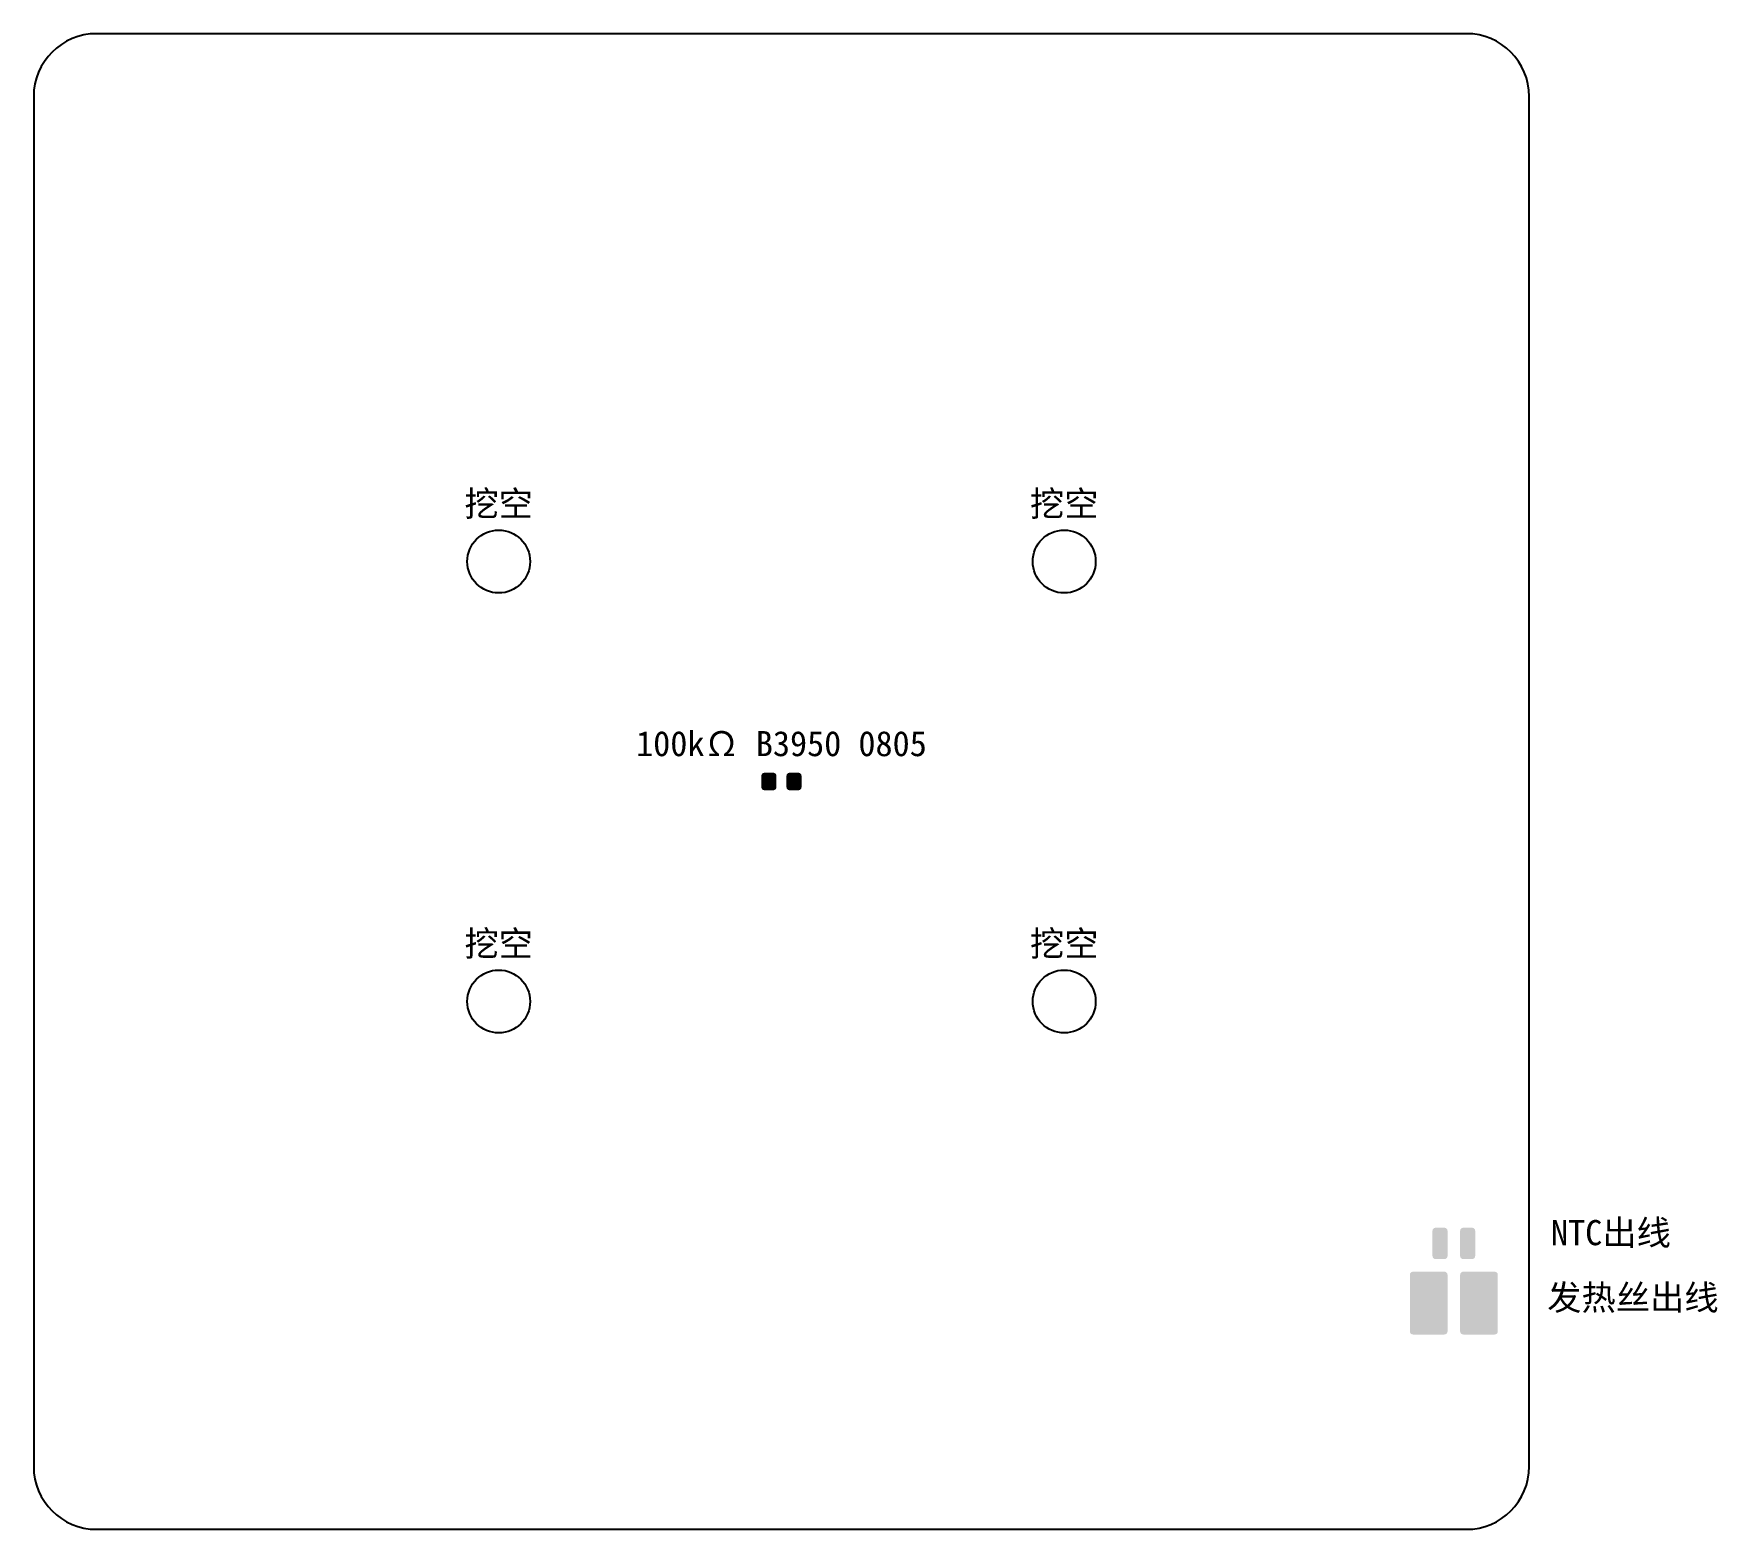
# Model space of a CAD drawing. Header units: millimetres. Extents: x -59 to 74, y -60 to 60.
import ezdxf

# ---------------------------------------------------------------- set-up
doc = ezdxf.new("R2010")
doc.units = ezdxf.units.MM
doc.layers.get('0').update_dxf_attribs({"lineweight": 25, "true_color": 0xffffff})
doc.layers.add('Pads', color=1, linetype='Continuous', lineweight=5, true_color=0xff0000)
doc.styles.add('textstyle0', font='')
doc.styles.add('textstyle1', font='')
doc.styles.add('textstyle2', font='')
doc.styles.add('textstyle3', font='')
doc.styles.add('textstyle4', font='')
doc.styles.add('textstyle5', font='')
doc.styles.add('textstyle6', font='')
doc.styles.get('textstyle0').set_extended_font_data('SimHei')
doc.styles.get('textstyle1').set_extended_font_data('SimHei')
doc.styles.get('textstyle2').set_extended_font_data('SimHei')
doc.styles.get('textstyle3').set_extended_font_data('SimHei')
doc.styles.get('textstyle4').set_extended_font_data('SimHei')
doc.styles.get('textstyle5').set_extended_font_data('SimHei')
doc.styles.get('textstyle6').set_extended_font_data('SimHei')

msp = doc.modelspace()

# ---------------------------------------------------------------- hatches: boundary and pattern name
at = {"layer": 'Pads'}
h = msp.add_hatch(color=256, dxfattribs=at)
edge = h.paths.add_edge_path()
edge.add_line((-0.65, 0.7), (-1.35, 0.7))
edge.add_arc((-1.35, 0.45), 0.25, 90, 180)
edge.add_line((-1.6, 0.45), (-1.6, -0.45))
edge.add_arc((-1.35, -0.45), 0.25, 180, 270)
edge.add_line((-1.35, -0.7), (-0.65, -0.7))
edge.add_arc((-0.65, -0.45), 0.25, 270, 360)
edge.add_line((-0.4, -0.45), (-0.4, 0.45))
edge.add_arc((-0.65, 0.45), 0.25, 360, 90)
h = msp.add_hatch(color=256, dxfattribs=at)
edge = h.paths.add_edge_path()
edge.add_line((0.65, 0.7), (1.35, 0.7))
edge.add_arc((1.35, 0.45), 0.25, 0, 90, ccw=False)
edge.add_line((1.6, 0.45), (1.6, -0.45))
edge.add_arc((1.35, -0.45), 0.25, 270, 360, ccw=False)
edge.add_line((1.35, -0.7), (0.65, -0.7))
edge.add_arc((0.65, -0.45), 0.25, 180, 270, ccw=False)
edge.add_line((0.4, -0.45), (0.4, 0.45))
edge.add_arc((0.65, 0.45), 0.25, 90, 180, ccw=False)
h = msp.add_hatch(color=256, dxfattribs=at)
edge = h.paths.add_edge_path()
edge.add_line((52.75, -35.5), (52.05, -35.5))
edge.add_arc((52.05, -35.75), 0.25, 90, 180)
edge.add_line((51.8, -35.75), (51.8, -37.75))
edge.add_arc((52.05, -37.75), 0.25, 180, 270)
edge.add_line((52.05, -38), (52.75, -38))
edge.add_arc((52.75, -37.75), 0.25, 270, 0)
edge.add_line((53, -37.75), (53, -35.75))
edge.add_arc((52.75, -35.75), 0.25, 0, 90)
h = msp.add_hatch(color=256, dxfattribs=at)
edge = h.paths.add_edge_path()
edge.add_line((54.25, -35.5), (54.95, -35.5))
edge.add_arc((54.95, -35.75), 0.25, 0, 90, ccw=False)
edge.add_line((55.2, -35.75), (55.2, -37.75))
edge.add_arc((54.95, -37.75), 0.25, 270, 0, ccw=False)
edge.add_line((54.95, -38), (54.25, -38))
edge.add_arc((54.25, -37.75), 0.25, 180, 270, ccw=False)
edge.add_line((54, -37.75), (54, -35.75))
edge.add_arc((54.25, -35.75), 0.25, 90, 180, ccw=False)
h = msp.add_hatch(color=256, dxfattribs=at)
edge = h.paths.add_edge_path()
edge.add_line((52.75, -44), (50.25, -44))
edge.add_arc((50.25, -43.75), 0.25, 180, 270, ccw=False)
edge.add_line((50, -43.75), (50, -39.25))
edge.add_arc((50.25, -39.25), 0.25, 90, 180, ccw=False)
edge.add_line((50.25, -39), (52.75, -39))
edge.add_arc((52.75, -39.25), 0.25, 0, 90, ccw=False)
edge.add_line((53, -39.25), (53, -43.75))
edge.add_arc((52.75, -43.75), 0.25, 270, 0, ccw=False)
h = msp.add_hatch(color=256, dxfattribs=at)
edge = h.paths.add_edge_path()
edge.add_line((56.75, -44), (54.25, -44))
edge.add_arc((54.25, -43.75), 0.25, 180, 270, ccw=False)
edge.add_line((54, -43.75), (54, -39.25))
edge.add_arc((54.25, -39.25), 0.25, 90, 180, ccw=False)
edge.add_line((54.25, -39), (56.75, -39))
edge.add_arc((56.75, -39.25), 0.25, 0, 90, ccw=False)
edge.add_line((57, -39.25), (57, -43.75))
edge.add_arc((56.75, -43.75), 0.25, 270, 0, ccw=False)

# ---------------------------------------------------------------- linework, layer by layer
for p, q in [((54.5, 59.5), (-54.5, 59.5)), ((-59.5, 54.5), (-59.5, -54.5)), ((59.5, -54.5), (59.5, 54.5)), ((-54.5, -59.5), (54.5, -59.5))]:
    msp.add_line(p, q)
for centre in [(-22.5, 17.5), (22.5, 17.5), (-22.5, -17.5), (22.5, -17.5)]:
    msp.add_circle(centre, 2.5)
for centre, start, end in [((-54.5, 54.5), 90, 180), ((54.5, 54.5), 0, 90), ((-54.5, -54.5), 180, 270), ((54.5, -54.5), 270, 0)]:
    msp.add_arc(centre, 5, start, end)

# ---------------------------------------------------------------- texts
at = {"char_height": 5, "attachment_point": 5}
for insert, style in [((-22.5, 22), 'textstyle2'), ((22.5, 22), 'textstyle3'), ((-22.5, -13), 'textstyle1'), ((22.5, -13), 'textstyle0')]:
    msp.add_mtext('\\H2;挖空', dxfattribs=dict(at, insert=insert, style=style))
at = {"layer": 'Pads', "char_height": 5, "attachment_point": 5}
for s, insert, style in [('\\H2;100kΩ B3950 0805', (0, 3), 'textstyle6'), ('\\H2;NTC出线', (66, -36), 'textstyle4'), ('\\H2;发热丝出线', (67.75, -41.17), 'textstyle5')]:
    msp.add_mtext(s, dxfattribs=dict(at, insert=insert, style=style))

doc.saveas('drawing.dxf')
